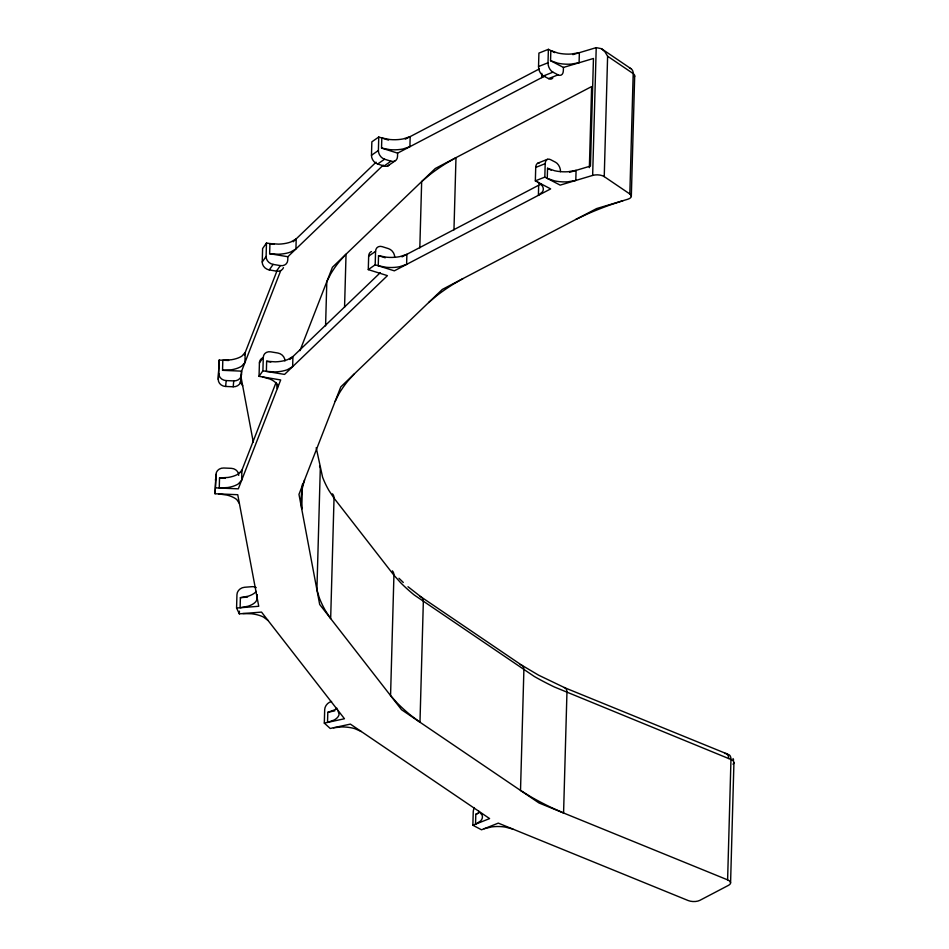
<?xml version="1.0" encoding="UTF-8"?>
<svg xmlns="http://www.w3.org/2000/svg" width="949" height="949" viewBox="0 0 949 949"><rect width="100%" height="100%" fill="white"/><g stroke="black" fill="none" stroke-linecap="round" stroke-linejoin="round"><path stroke-width="1.42" d="M256.23 587.633A7.568 6.548 -25.5 0 0 251.924 586.684L244.522 587.277A7.568 6.548 -25.5 0 0 236.953 594.584L236.574 608.036L258.745 606.281L237.748 494.714L215.067 493.753L216.004 474.417A7.568 6.726 5.5 0 1 223.762 468.011L231.319 468.332A7.568 6.726 5.5 0 1 238.697 475.378M280.655 270.809L241.604 371.142L240.939 380.371A7.568 6.726 5.5 0 1 233.193 386.777L225.625 386.457A7.568 6.726 5.5 0 1 218.258 379.41L219.195 360.086L228.685 360.49M215.067 493.753L216.004 474.417M218.258 379.41L219.195 360.086M219.527 477.94L219.255 488.023L227.855 487.525A22.978 10.546 1.6 0 0 238.318 483.907L241.639 480.277L241.924 470.194L238.59 473.824A22.978 10.546 1.6 0 1 228.128 477.442L219.527 477.94L225.399 478.189M222.541 370.324L222.813 360.24L231.426 359.742A22.978 10.546 1.6 0 0 241.876 356.124L245.21 352.494L244.937 362.589L241.604 366.219A22.978 10.546 1.6 0 1 231.141 369.837L222.541 370.324L241.604 371.142L240.939 380.371M331.592 701.477A7.568 5.931 -47.8 0 0 324.688 709.662L324.309 723.114L344.463 718.749L261.521 612.093L239.338 613.849L239.421 611.168M256.254 591.381A22.978 10.546 1.6 0 1 248.318 596.162L240.394 597.668L240.109 607.751L248.033 606.245A22.978 10.546 1.6 0 0 255.969 601.464L257.001 599.507L257.179 594.632M215.637 487.869L238.318 488.83L280.69 379.956L259.041 376.338L259.421 362.886A7.568 6.441 35 0 1 262.541 357.939M283.478 267.642A7.568 6.441 35 0 1 276.479 271.141L269.267 269.931A7.568 6.441 35 0 1 262.232 262.007L262.612 248.555L266.479 243.015L274.131 244.296M259.041 376.338L262.909 370.798L263.288 357.346A7.568 6.441 35 0 1 270.69 351.83L277.915 353.04A7.568 6.441 35 0 1 284.937 360.964M262.232 262.007L266.111 256.467L266.479 243.015M266.645 361.284L266.361 371.379L275.056 371.925A22.978 10.546 1.6 0 0 287.333 369.73L292.648 366.658L292.921 356.575L287.618 359.635A22.978 10.546 1.6 0 1 275.34 361.842L266.645 361.284L270.845 361.996M269.646 253.68L269.931 243.596L278.626 244.142A22.978 10.546 1.6 0 0 290.904 241.948L296.207 238.875L295.934 248.97L290.619 252.031A22.978 10.546 1.6 0 1 278.354 254.237L269.646 253.68L287.855 256.728L383.254 165.114M277.488 384.179L277.369 388.509L277.001 384.499A22.978 10.546 1.6 0 0 270.062 379.078L262.493 376.907M287.855 256.728L287.761 260.085A7.568 6.441 35 0 1 280.346 265.601L276.479 271.141M302.446 484.168L301.746 509.127L301.094 501.286A332.209 152.362 1.6 0 1 302.411 487.656L304.57 479.945M325.578 325.898L326.812 281.675L330.596 274.131A332.209 152.362 1.6 0 1 339.576 261.283L346.041 254.19L344.558 307.251M336.942 708.215A22.978 10.546 1.6 0 1 334.511 709.911L327.808 712.331L327.524 722.414L334.226 719.994A22.978 10.546 1.6 0 0 339.09 714.372L337.939 710.374M262.909 370.798L284.558 374.416L387.429 275.649L368.283 269.623L368.663 256.171A7.568 5.718 55.1 0 1 371.439 251.556M389.292 164.889A7.568 5.718 55.1 0 1 384.048 166.028L377.666 164.023A7.568 5.718 55.1 0 1 371.474 155.292L371.854 141.84L378.758 137.024L388.521 140.096M368.283 269.623L375.187 264.807L375.567 251.355A7.568 5.718 55.1 0 1 382.139 246.633L388.521 248.65A7.568 5.718 55.1 0 1 394.713 257.381M545.367 75.706L397.619 153.133L397.524 156.502A7.568 5.718 55.1 0 1 390.964 161.211L384.582 159.207A7.568 5.718 55.1 0 1 378.39 150.476L378.758 137.024M378.532 255.672L378.248 265.767L386.445 267.321A22.978 10.546 1.6 0 0 399.695 266.693L406.611 264.391L406.896 254.308L399.98 256.598A22.978 10.546 1.6 0 1 386.729 257.238L378.532 255.672L385.235 257.784M381.534 148.068L381.818 137.985L390.015 139.539A22.978 10.546 1.6 0 0 403.266 138.898L410.182 136.609L409.897 146.704L402.981 148.993A22.978 10.546 1.6 0 1 389.731 149.634L381.534 148.068L397.619 153.133M419.814 247.903L421.664 181.567L429.624 174.818A332.209 152.362 1.6 0 1 445.65 163.643L455.983 157.653L453.966 229.872M727.005 754.455A8.327 4.686 -67.8 0 1 730.967 759.485L727.61 879.865A8.327 3.82 1.6 0 1 728.63 885.275L699.899 900.328A8.327 3.82 1.6 0 1 688.167 900.542L498.284 823.127L481.534 829.794L472.863 825.25L473.231 811.976A7.568 4.911 -62.4 0 1 474.405 807.599M478.664 812.842L475.805 814.278L475.532 824.183L480.562 821.015A22.978 10.546 1.6 0 0 482.033 814.942L478.676 811.158M375.187 264.807L394.333 270.833L550.669 188.898L535.343 180.879L535.722 167.427A7.568 4.603 68.3 0 1 539.435 162.872M552.781 78.008A7.568 4.603 68.3 0 1 548.569 78.613L543.457 75.944A7.568 4.603 68.3 0 1 538.534 66.537L538.913 53.097L548.392 49.324L554.702 52.622M541.084 183.643L538.676 185.245L538.391 195.34L542.448 191.876A22.978 10.546 1.6 0 0 542.164 185.719L537.786 182.161M541.808 73.322L541.677 77.64L544.097 76.039M727.61 879.865L538.949 802.949L401.546 709.722L319.683 604.466L298.971 494.358L340.786 386.907L442.293 289.433L596.589 208.578L627.775 199.254A8.327 3.82 1.6 0 0 629.828 193.976L604.24 176.621A8.327 3.82 1.6 0 0 592.651 175.423L560.147 185.126L544.821 177.107L545.201 163.655A7.568 4.603 68.3 0 1 550.491 159.61L555.604 162.279A7.568 4.603 68.3 0 1 560.527 171.686M550.55 60.689L557.692 63.156A22.978 10.546 1.6 0 0 571.013 64.117L579.08 62.764L579.365 52.669L571.298 54.034A22.978 10.546 1.6 0 1 557.976 53.061L550.835 50.605L550.55 60.689L563.433 67.438L563.338 70.795A7.568 4.603 68.3 0 1 558.048 74.852L552.935 72.171A7.568 4.603 68.3 0 1 548.012 62.776L548.392 49.324M547.549 168.293L547.265 178.388L554.406 180.844A22.978 10.546 1.6 0 0 567.727 181.817L575.794 180.452L576.079 170.369L568.012 171.733A22.978 10.546 1.6 0 1 554.691 170.761L547.549 168.293L551.416 170.322M589.365 167.641L591.63 86.561L435.283 168.495L332.423 267.262L299.955 350.691M592.651 175.423L596.221 47.64L601.464 48.684L630.788 68.577M604.24 176.621L607.609 56.228L604.952 51.815L601.464 48.684M629.828 193.976L633.197 73.595A8.327 6.014 -55.8 0 0 629.519 68.079M631.322 196.443L634.679 76.062M730.576 882.961L733.933 762.569M225.625 386.457L226.194 380.585A7.568 6.726 5.5 0 1 218.828 373.538M233.193 386.777L233.762 380.905A7.568 6.726 5.5 0 0 241.509 374.499M244.261 354.938L277.203 270.311M240.975 472.638L276.04 382.53M335.175 401.32L338.959 393.776A332.209 152.362 1.6 0 1 347.939 380.929L354.404 373.835M269.267 269.931L273.134 264.403L280.346 265.601M259.421 362.886L263.288 357.346M293.182 241.781L376.089 162.184M289.896 359.481L380.252 272.719M428.675 302.506L436.635 295.756A332.209 152.362 1.6 0 1 452.661 284.581L462.993 278.591M371.474 155.292L378.39 150.476M377.666 164.023L384.582 159.207M384.048 166.028L390.964 161.211M387.833 165.933L394.748 161.116M368.663 256.171L375.567 251.355M405.27 139.183L539.352 68.921M401.985 256.882L538.676 185.245M575.889 219.421L587.478 213.94A332.209 152.362 1.6 0 1 609.46 205.186L622.947 200.702M538.534 66.537L548.012 62.776M543.457 75.944L552.935 72.171M548.569 78.613L558.048 74.852M537.976 163.086L547.454 159.313M535.722 167.427L545.201 163.655M535.343 180.879L544.821 177.107M475.805 814.278L478.367 813.257M472.863 825.25L489.613 818.584L350.383 724.111L330.228 728.476L324.309 723.114M484.204 828.726L491.76 826.887A22.978 10.546 1.6 0 1 505.165 827.054L512.899 829.082M572.84 54.627L596.221 47.64M563.433 67.438L593.457 58.47L590.456 166.075L569.554 172.315M327.808 712.331L334.867 710.801M333.443 727.776L341.877 726.922A22.978 10.546 1.6 0 1 354.89 728.678L361.32 731.537M240.394 597.668L247.559 597.099M242.885 613.576L251.615 613.766A22.978 10.546 1.6 0 1 263.359 616.98L268.033 620.468M226.194 380.585L233.762 380.905M218.685 493.895L227.119 495.117A22.978 10.546 1.6 0 1 236.787 499.589L239.397 503.468M726.804 753.814L565.082 687.883L538.558 675.154L521.476 665.035L420.929 596.826L407.987 586.707M607.609 56.228L633.197 73.595A8.327 3.82 1.6 0 1 634.359 76.893M398.983 578.261L403.289 582.461M240.085 381.889L242.683 385.78M236.574 608.036L239.338 613.849M733.055 758.559L733.624 760.09M316.207 447.726L322.565 477.11A332.209 152.362 1.6 0 0 328.995 490.609L334.036 498.189L393.93 575.213L400.514 582.579A332.209 152.362 1.6 0 0 414.25 595.011L534.311 676.483A332.209 152.362 1.6 0 0 554.43 687.005L730.967 759.485A8.327 3.82 1.6 0 1 733.019 764.206M241.034 377.014L253.3 442.198M273.134 264.403A7.568 6.441 35 0 1 266.111 256.467M215.435 480.301A7.568 6.726 5.5 0 1 215.862 478.237M724.692 753.506A8.327 4.686 -67.8 0 1 728.654 758.536M564.097 687.527A8.327 4.686 -67.8 0 1 566.944 692.604L563.576 812.996L551.061 807.397A332.209 152.362 1.6 0 1 530.954 796.863L520.515 790.446L523.884 670.053A8.327 6.014 -55.8 0 0 520.206 664.549M392.352 570.847A8.327 6.928 -37.9 0 1 393.93 575.213L390.561 695.593L397.156 702.96A332.209 152.362 1.6 0 0 410.893 715.404L419.98 722.225L423.337 601.832A8.327 6.014 -55.8 0 0 419.66 596.328M332.447 493.824A8.327 6.928 -37.9 0 1 334.036 498.189L330.667 618.582L325.626 610.99A332.209 152.362 1.6 0 1 319.196 597.502L316.907 589.697L320.276 469.304A8.327 7.367 -10.7 0 0 319.54 466.113"/></g></svg>
